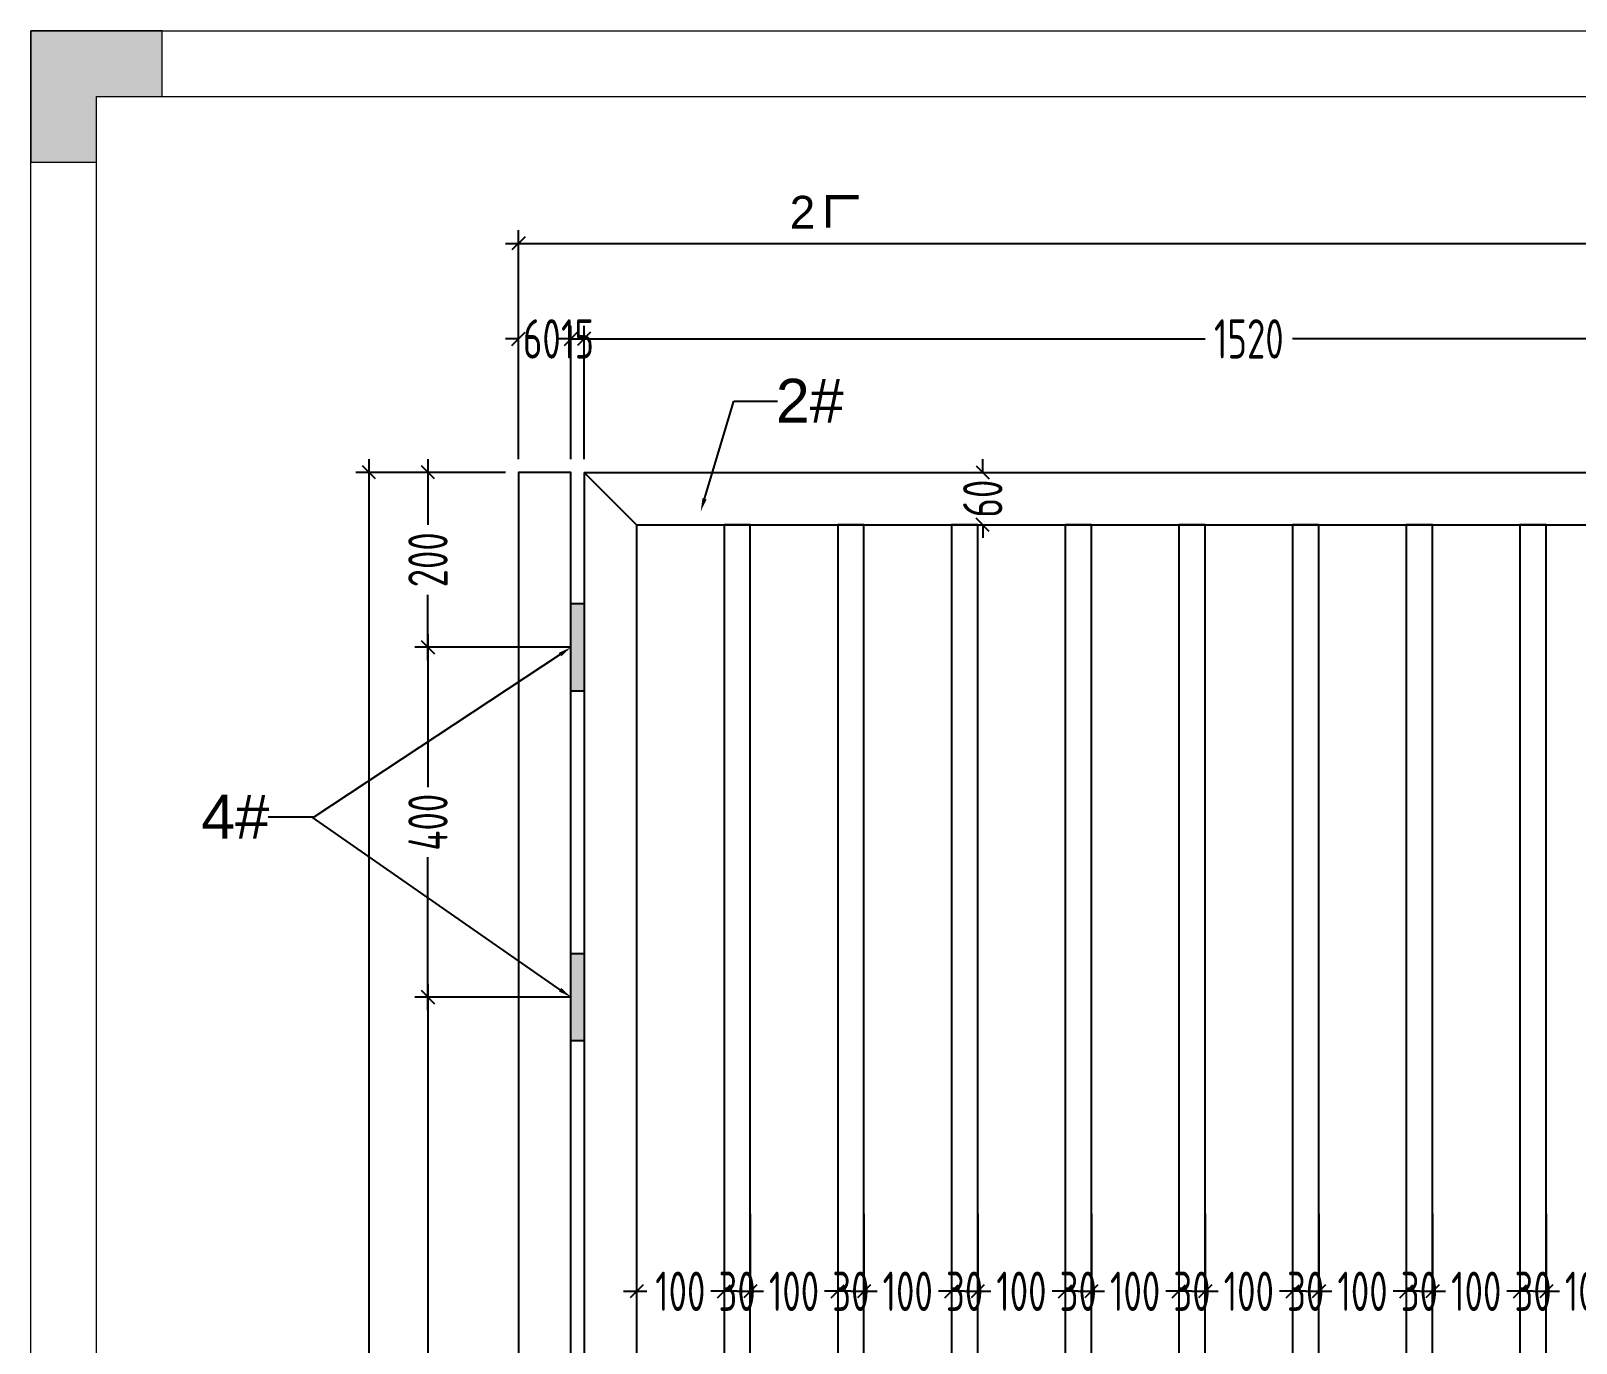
# Model space of a CAD drawing. Header units: millimetres. Extents: x 4 to 2106212, y -117026 to 198097.
# Drawn here: x 2099912 to 2101678, y 188569 to 190069 of the extents above; entities that cross this region are included whole.
import ezdxf
from ezdxf import colors
from ezdxf.entities.mleader import LeaderData, LeaderLine
from ezdxf.math import Vec2, Vec3

# ---------------------------------------------------------------- set-up
doc = ezdxf.new("R2010")
doc.units = ezdxf.units.MM
for name, color, linetype in [('00打印图框', 255, 'Continuous'), ('方管', 100, 'Continuous'), ('标注', 9, 'Continuous')]:
    doc.layers.add(name, color=color, linetype=linetype)
doc.layers.add('图框', color=7, linetype='Continuous', lineweight=13)
doc.layers.add('文本', color=3, linetype='Continuous', lineweight=13)
doc.styles.add('Arial', font='arial.ttf')
doc.styles.add('hztxt', font='ros1.shx', dxfattribs={"width": 0.8, "bigfont": 'hztxt.shx'})
doc.dimstyles.new('DIM-15', dxfattribs={"dimscale": 15, "dimtxt": 3, "dimasz": 1, "dimexe": 1, "dimexo": 1, "dimgap": 0.5, "dimtad": 0, "dimdec": 1, "dimrnd": 0.0005, "dimzin": 9, "dimdsep": 46, "dimtxsty": 'hztxt', "dimblk": 'OBLIQUE', "dimcen": 0, "dimdle": 1, "dimclrd": 9, "dimclre": 9, "dimclrt": 2, "dimazin": 2, "dimtfac": 1, "dimtdec": 1, "dimtix": 1, "dimtofl": 0, "dimtmove": 2, "dimatfit": 3, "dimfxl": 1, "dimarcsym": 2})

# ---------------------------------------------------------------- blocks, each defined once
blk = doc.blocks.new('_Oblique')
at = {"color": 0, "linetype": 'ByBlock', "lineweight": -2}
blk.add_line((-0.5, -0.5), (0.5, 0.5), dxfattribs=at)
blk = doc.blocks.new('*D2091')
at = {"layer": 'Defpoints', "color": 0, "transparency": 16777216}
for p in [(2103669.3, 189826.3), (2100469.3, 189564.5), (2103669.3, 189564.5)]:
    blk.add_point(p, dxfattribs=at)
at = {"layer": '标注', "color": 9, "lineweight": -2, "transparency": 16777216}
for p, q in [((2100469.3, 189579.5), (2100469.3, 189841.3)), ((2103669.3, 189579.5), (2103669.3, 189841.3)), ((2100454.3, 189826.3), (2102017.4, 189826.3)), ((2103684.3, 189826.3), (2102121.2, 189826.3))]:
    blk.add_line(p, q, dxfattribs=at)
at = {"layer": '标注', "color": 9, "lineweight": -2, "transparency": 16777216, "xscale": 15, "yscale": 15, "zscale": 15, "rotation": 180}
blk.add_blockref('_Oblique', (2100469.3, 189826.3), dxfattribs=at)
at = {"layer": '标注', "color": 9, "lineweight": -2, "transparency": 16777216, "xscale": 15, "yscale": 15, "zscale": 15}
blk.add_blockref('_Oblique', (2103669.3, 189826.3), dxfattribs=at)
at = {"layer": '标注', "color": 2, "transparency": 16777216, "insert": (2102069.3, 189826.3), "char_height": 45, "attachment_point": 5, "style": 'hztxt'}
blk.add_mtext('3200', dxfattribs=at)
blk = doc.blocks.new('*D2105')
at = {"layer": 'Defpoints', "color": 0, "transparency": 16777216}
for p in [(2102064.3, 189717.1), (2100544.3, 189564.5), (2102064.3, 189564.5)]:
    blk.add_point(p, dxfattribs=at)
at = {"layer": '标注', "color": 9, "lineweight": -2, "transparency": 16777216}
for p, q in [((2100529.3, 189717.1), (2101254.2, 189717.1)), ((2100544.3, 189579.5), (2100544.3, 189732.1)), ((2102079.3, 189717.1), (2101354.4, 189717.1)), ((2102064.3, 189579.5), (2102064.3, 189732.1))]:
    blk.add_line(p, q, dxfattribs=at)
at = {"layer": '标注', "color": 9, "lineweight": -2, "transparency": 16777216, "xscale": 15, "yscale": 15, "zscale": 15, "rotation": 180}
blk.add_blockref('_Oblique', (2100544.3, 189717.1), dxfattribs=at)
at = {"layer": '标注', "color": 9, "lineweight": -2, "transparency": 16777216, "xscale": 15, "yscale": 15, "zscale": 15}
blk.add_blockref('_Oblique', (2102064.3, 189717.1), dxfattribs=at)
at = {"layer": '标注', "color": 2, "transparency": 16777216, "insert": (2101304.3, 189717.1), "char_height": 45, "attachment_point": 5, "style": 'hztxt'}
blk.add_mtext('1520', dxfattribs=at)
blk = doc.blocks.new('*D2092')
at = {"layer": 'Defpoints', "color": 0, "transparency": 16777216}
for p in [(2100529.3, 189717.1), (2100529.3, 189564.5), (2100544.3, 189564.5)]:
    blk.add_point(p, dxfattribs=at)
at = {"layer": '方管', "color": 9, "lineweight": -2, "transparency": 16777216}
for p, q in [((2100529.3, 189717.1), (2100514.3, 189717.1)), ((2100529.3, 189579.5), (2100529.3, 189732.1)), ((2100544.3, 189579.5), (2100544.3, 189732.1)), ((2100544.3, 189717.1), (2100559.3, 189717.1))]:
    blk.add_line(p, q, dxfattribs=at)
at = {"layer": '方管', "color": 9, "lineweight": -2, "transparency": 16777216, "xscale": 15, "yscale": 15, "zscale": 15}
blk.add_blockref('_Oblique', (2100529.3, 189717.1), dxfattribs=at)
at = {"layer": '方管', "color": 9, "lineweight": -2, "transparency": 16777216, "xscale": 15, "yscale": 15, "zscale": 15, "rotation": 180}
blk.add_blockref('_Oblique', (2100544.3, 189717.1), dxfattribs=at)
at = {"layer": '方管', "color": 2, "transparency": 16777216, "insert": (2100536.8, 189717.1), "char_height": 45, "attachment_point": 5, "style": 'hztxt'}
blk.add_mtext('15', dxfattribs=at)
blk = doc.blocks.new('*D2093')
at = {"layer": 'Defpoints', "color": 0, "transparency": 16777216}
for p in [(2100469.3, 189717.1), (2100469.3, 189564.5), (2100529.3, 189564.5)]:
    blk.add_point(p, dxfattribs=at)
at = {"layer": '方管', "color": 9, "lineweight": -2, "transparency": 16777216}
for p, q in [((2100469.3, 189717.1), (2100454.3, 189717.1)), ((2100469.3, 189579.5), (2100469.3, 189732.1)), ((2100529.3, 189579.5), (2100529.3, 189732.1)), ((2100529.3, 189717.1), (2100544.3, 189717.1))]:
    blk.add_line(p, q, dxfattribs=at)
at = {"layer": '方管', "color": 9, "lineweight": -2, "transparency": 16777216, "xscale": 15, "yscale": 15, "zscale": 15}
blk.add_blockref('_Oblique', (2100469.3, 189717.1), dxfattribs=at)
at = {"layer": '方管', "color": 9, "lineweight": -2, "transparency": 16777216, "xscale": 15, "yscale": 15, "zscale": 15, "rotation": 180}
blk.add_blockref('_Oblique', (2100529.3, 189717.1), dxfattribs=at)
at = {"layer": '方管', "color": 2, "transparency": 16777216, "insert": (2100496, 189717.1), "char_height": 45, "attachment_point": 5, "style": 'hztxt'}
blk.add_mtext('60', dxfattribs=at)
blk = doc.blocks.new('*D2097')
at = {"layer": 'Defpoints', "color": 0, "transparency": 16777216}
for p in [(2100469.3, 189564.5), (2100298.3, 187274.5), (2100469.3, 187274.5)]:
    blk.add_point(p, dxfattribs=at)
at = {"layer": '标注', "color": 9, "lineweight": -2, "transparency": 16777216}
for p, q in [((2100298.3, 189579.5), (2100298.3, 188471.4)), ((2100454.3, 189564.5), (2100283.3, 189564.5)), ((2100298.3, 187259.5), (2100298.3, 188367.6)), ((2100454.3, 187274.5), (2100283.3, 187274.5))]:
    blk.add_line(p, q, dxfattribs=at)
at = {"layer": '标注', "color": 9, "lineweight": -2, "transparency": 16777216, "xscale": 15, "yscale": 15, "zscale": 15}
for p, rotation in [((2100298.3, 189564.5), 90), ((2100298.3, 187274.5), 270)]:
    blk.add_blockref('_Oblique', p, dxfattribs=dict(at, rotation=rotation))
at = {"layer": '标注', "color": 2, "transparency": 16777216, "insert": (2100298.3, 188419.5), "char_height": 45, "attachment_point": 5, "rotation": 90, "style": 'hztxt'}
blk.add_mtext('2290', dxfattribs=at)
blk = doc.blocks.new('*D2117')
at = {"layer": 'Defpoints', "color": 0, "transparency": 16777216}
for p in [(2100966.9, 189564.5), (2101000.1, 189564.5), (2100966.9, 189504.5)]:
    blk.add_point(p, dxfattribs=at)
at = {"layer": '标注', "color": 9, "lineweight": -2, "transparency": 16777216}
for p, q in [((2101000.1, 189564.5), (2101000.1, 189579.5)), ((2100981.9, 189564.5), (2101015.1, 189564.5)), ((2100981.9, 189504.5), (2101015.1, 189504.5)), ((2101000.1, 189504.5), (2101000.1, 189489.5))]:
    blk.add_line(p, q, dxfattribs=at)
at = {"layer": '标注', "color": 9, "lineweight": -2, "transparency": 16777216, "xscale": 15, "yscale": 15, "zscale": 15}
for p, rotation in [((2101000.1, 189564.5), 270), ((2101000.1, 189504.5), 90)]:
    blk.add_blockref('_Oblique', p, dxfattribs=dict(at, rotation=rotation))
at = {"layer": '标注', "color": 2, "transparency": 16777216, "insert": (2101000.1, 189534.5), "char_height": 45, "attachment_point": 5, "rotation": 90, "style": 'hztxt'}
blk.add_mtext('60', dxfattribs=at)
blk = doc.blocks.new('GW-TK')
at = {"layer": '图框', "linetype": 'Continuous', "lineweight": 0}
h = blk.add_hatch(color=256, dxfattribs=at)
h.dxf.hatch_style = 1
h.paths.add_polyline_path([(927183.55, 464715.01), (927183.55, 464705.01), (927188.55, 464705.01), (927188.55, 464710.01), (927193.56, 464710.01), (927193.56, 464715.01)])
blk.add_lwpolyline([(927188.55, 464705.01), (927188.55, 464710.01), (927193.56, 464710.01), (927193.56, 464715.01), (927183.55, 464715.01), (927183.55, 464705.01)], close=True, dxfattribs=at)
at = {"layer": '图框'}
for points in [[(927183.55, 464715.01), (927603.55, 464715.01), (927603.55, 464418.01), (927183.55, 464418.01)], [(927188.55, 464710.01), (927598.55, 464710.01), (927598.55, 464423.01), (927188.55, 464423.01)]]:
    blk.add_lwpolyline(points, close=True, dxfattribs=at)
blk = doc.blocks.new('*D2118')
at = {"layer": 'Defpoints', "color": 0, "transparency": 16777216}
for p in [(2100469.3, 189564.5), (2100365.8, 189364.5), (2100544.3, 189364.5)]:
    blk.add_point(p, dxfattribs=at)
at = {"layer": '方管', "color": 9, "lineweight": -2, "transparency": 16777216}
for p, q in [((2100365.8, 189579.5), (2100365.8, 189504.4)), ((2100454.3, 189564.5), (2100350.8, 189564.5)), ((2100365.8, 189349.5), (2100365.8, 189424.6)), ((2100529.3, 189364.5), (2100350.8, 189364.5))]:
    blk.add_line(p, q, dxfattribs=at)
at = {"layer": '方管', "color": 9, "lineweight": -2, "transparency": 16777216, "xscale": 15, "yscale": 15, "zscale": 15}
for p, rotation in [((2100365.8, 189564.5), 90), ((2100365.8, 189364.5), 270)]:
    blk.add_blockref('_Oblique', p, dxfattribs=dict(at, rotation=rotation))
at = {"layer": '方管', "color": 2, "transparency": 16777216, "insert": (2100365.8, 189464.5), "char_height": 45, "attachment_point": 5, "rotation": 90, "style": 'hztxt'}
blk.add_mtext('200', dxfattribs=at)
blk = doc.blocks.new('*D2119')
at = {"color": 9, "lineweight": -2, "transparency": 16777216}
for p, q in [((2100529.3, 189364.5), (2100350.8, 189364.5)), ((2100365.8, 189379.5), (2100365.8, 189204.4)), ((2100365.8, 188949.5), (2100365.8, 189124.6)), ((2100529.3, 188964.5), (2100350.8, 188964.5))]:
    blk.add_line(p, q, dxfattribs=at)
at = {"layer": 'Defpoints', "color": 0, "transparency": 16777216}
for p in [(2100544.3, 189364.5), (2100365.8, 188964.5), (2100544.3, 188964.5)]:
    blk.add_point(p, dxfattribs=at)
at = {"color": 9, "lineweight": -2, "transparency": 16777216, "xscale": 15, "yscale": 15, "zscale": 15}
for p, rotation in [((2100365.8, 189364.5), 90), ((2100365.8, 188964.5), 270)]:
    blk.add_blockref('_Oblique', p, dxfattribs=dict(at, rotation=rotation))
at = {"color": 2, "transparency": 16777216, "insert": (2100365.8, 189164.5), "char_height": 45, "attachment_point": 5, "rotation": 90, "style": 'hztxt'}
blk.add_mtext('400', dxfattribs=at)
blk = doc.blocks.new('*D2120')
at = {"color": 9, "lineweight": -2, "transparency": 16777216}
for p, q in [((2100365.8, 188979.5), (2100365.8, 188329.6)), ((2100529.3, 188964.5), (2100350.8, 188964.5)), ((2100365.8, 187579.5), (2100365.8, 188229.4)), ((2100529.3, 187594.5), (2100350.8, 187594.5))]:
    blk.add_line(p, q, dxfattribs=at)
at = {"layer": 'Defpoints', "color": 0, "transparency": 16777216}
for p in [(2100544.3, 188964.5), (2100365.8, 187594.5), (2100544.3, 187594.5)]:
    blk.add_point(p, dxfattribs=at)
at = {"color": 9, "lineweight": -2, "transparency": 16777216, "xscale": 15, "yscale": 15, "zscale": 15}
for p, rotation in [((2100365.8, 188964.5), 90), ((2100365.8, 187594.5), 270)]:
    blk.add_blockref('_Oblique', p, dxfattribs=dict(at, rotation=rotation))
at = {"color": 2, "transparency": 16777216, "insert": (2100365.8, 188279.5), "char_height": 45, "attachment_point": 5, "rotation": 90, "style": 'hztxt'}
blk.add_mtext('1370', dxfattribs=at)
blk = doc.blocks.new('*U2129')
at = {"layer": '方管', "color": 0}
blk.add_lwpolyline([(-15, 1025), (-15, -1025), (15, -1025), (15, 1025), (-15, 1025)], dxfattribs=at)
blk = doc.blocks.new('*U2130')
at = {"color": 0, "linetype": 'ByBlock', "lineweight": -2, "transparency": 16777216}
for p in [(0, 0), (130, 0), (260, 0), (390, 0), (520, 0), (650, 0), (780, 0), (910, 0), (1040, 0), (1170, 0)]:
    blk.add_blockref('*U2129', p, dxfattribs=at)
blk = doc.blocks.new('*D2131')
at = {"color": 9, "lineweight": -2, "transparency": 16777216}
for p, q in [((2100604.3, 188716.8), (2100604.3, 188613.2)), ((2100704.3, 188716.8), (2100704.3, 188613.2)), ((2100589.3, 188628.2), (2100616.2, 188628.2)), ((2100719.3, 188628.2), (2100692.4, 188628.2))]:
    blk.add_line(p, q, dxfattribs=at)
at = {"layer": 'Defpoints', "color": 0, "transparency": 16777216}
for p in [(2100604.3, 188731.8), (2100704.3, 188731.8), (2100704.3, 188628.2)]:
    blk.add_point(p, dxfattribs=at)
at = {"color": 9, "lineweight": -2, "transparency": 16777216, "xscale": 15, "yscale": 15, "zscale": 15, "rotation": 180}
blk.add_blockref('_Oblique', (2100604.3, 188628.2), dxfattribs=at)
at = {"color": 9, "lineweight": -2, "transparency": 16777216, "xscale": 15, "yscale": 15, "zscale": 15}
blk.add_blockref('_Oblique', (2100704.3, 188628.2), dxfattribs=at)
at = {"color": 2, "transparency": 16777216, "insert": (2100654.3, 188628.2), "char_height": 45, "attachment_point": 5, "style": 'hztxt'}
blk.add_mtext('100', dxfattribs=at)
blk = doc.blocks.new('*D2132')
at = {"color": 9, "lineweight": -2, "transparency": 16777216}
for p, q in [((2100704.3, 188716.8), (2100704.3, 188613.2)), ((2100734.3, 188716.8), (2100734.3, 188613.2)), ((2100704.3, 188628.2), (2100689.3, 188628.2)), ((2100734.3, 188628.2), (2100749.3, 188628.2))]:
    blk.add_line(p, q, dxfattribs=at)
at = {"layer": 'Defpoints', "color": 0, "transparency": 16777216}
for p in [(2100704.3, 188731.8), (2100734.3, 188731.8), (2100734.3, 188628.2)]:
    blk.add_point(p, dxfattribs=at)
at = {"color": 9, "lineweight": -2, "transparency": 16777216, "xscale": 15, "yscale": 15, "zscale": 15}
blk.add_blockref('_Oblique', (2100704.3, 188628.2), dxfattribs=at)
at = {"color": 9, "lineweight": -2, "transparency": 16777216, "xscale": 15, "yscale": 15, "zscale": 15, "rotation": 180}
blk.add_blockref('_Oblique', (2100734.3, 188628.2), dxfattribs=at)
at = {"color": 2, "transparency": 16777216, "insert": (2100719.3, 188628.2), "char_height": 45, "attachment_point": 5, "style": 'hztxt'}
blk.add_mtext('30', dxfattribs=at)
blk = doc.blocks.new('*D2133')
at = {"color": 9, "lineweight": -2, "transparency": 16777216}
for p, q in [((2100734.3, 188716.8), (2100734.3, 188613.2)), ((2100834.3, 188716.8), (2100834.3, 188613.2)), ((2100719.3, 188628.2), (2100746.2, 188628.2)), ((2100849.3, 188628.2), (2100822.4, 188628.2))]:
    blk.add_line(p, q, dxfattribs=at)
at = {"layer": 'Defpoints', "color": 0, "transparency": 16777216}
for p in [(2100734.3, 188731.8), (2100834.3, 188731.8), (2100834.3, 188628.2)]:
    blk.add_point(p, dxfattribs=at)
at = {"color": 9, "lineweight": -2, "transparency": 16777216, "xscale": 15, "yscale": 15, "zscale": 15, "rotation": 180}
blk.add_blockref('_Oblique', (2100734.3, 188628.2), dxfattribs=at)
at = {"color": 9, "lineweight": -2, "transparency": 16777216, "xscale": 15, "yscale": 15, "zscale": 15}
blk.add_blockref('_Oblique', (2100834.3, 188628.2), dxfattribs=at)
at = {"color": 2, "transparency": 16777216, "insert": (2100784.3, 188628.2), "char_height": 45, "attachment_point": 5, "style": 'hztxt'}
blk.add_mtext('100', dxfattribs=at)
blk = doc.blocks.new('*D2134')
at = {"color": 9, "lineweight": -2, "transparency": 16777216}
for p, q in [((2100834.3, 188716.8), (2100834.3, 188613.2)), ((2100864.3, 188716.8), (2100864.3, 188613.2)), ((2100834.3, 188628.2), (2100819.3, 188628.2)), ((2100864.3, 188628.2), (2100879.3, 188628.2))]:
    blk.add_line(p, q, dxfattribs=at)
at = {"layer": 'Defpoints', "color": 0, "transparency": 16777216}
for p in [(2100834.3, 188731.8), (2100864.3, 188731.8), (2100864.3, 188628.2)]:
    blk.add_point(p, dxfattribs=at)
at = {"color": 9, "lineweight": -2, "transparency": 16777216, "xscale": 15, "yscale": 15, "zscale": 15}
blk.add_blockref('_Oblique', (2100834.3, 188628.2), dxfattribs=at)
at = {"color": 9, "lineweight": -2, "transparency": 16777216, "xscale": 15, "yscale": 15, "zscale": 15, "rotation": 180}
blk.add_blockref('_Oblique', (2100864.3, 188628.2), dxfattribs=at)
at = {"color": 2, "transparency": 16777216, "insert": (2100849.3, 188628.2), "char_height": 45, "attachment_point": 5, "style": 'hztxt'}
blk.add_mtext('30', dxfattribs=at)
blk = doc.blocks.new('*D2135')
at = {"color": 9, "lineweight": -2, "transparency": 16777216}
for p, q in [((2100864.3, 188716.8), (2100864.3, 188613.2)), ((2100964.3, 188716.8), (2100964.3, 188613.2)), ((2100849.3, 188628.2), (2100876.2, 188628.2)), ((2100979.3, 188628.2), (2100952.4, 188628.2))]:
    blk.add_line(p, q, dxfattribs=at)
at = {"layer": 'Defpoints', "color": 0, "transparency": 16777216}
for p in [(2100864.3, 188731.8), (2100964.3, 188731.8), (2100964.3, 188628.2)]:
    blk.add_point(p, dxfattribs=at)
at = {"color": 9, "lineweight": -2, "transparency": 16777216, "xscale": 15, "yscale": 15, "zscale": 15, "rotation": 180}
blk.add_blockref('_Oblique', (2100864.3, 188628.2), dxfattribs=at)
at = {"color": 9, "lineweight": -2, "transparency": 16777216, "xscale": 15, "yscale": 15, "zscale": 15}
blk.add_blockref('_Oblique', (2100964.3, 188628.2), dxfattribs=at)
at = {"color": 2, "transparency": 16777216, "insert": (2100914.3, 188628.2), "char_height": 45, "attachment_point": 5, "style": 'hztxt'}
blk.add_mtext('100', dxfattribs=at)
blk = doc.blocks.new('*D2136')
at = {"color": 9, "lineweight": -2, "transparency": 16777216}
for p, q in [((2100964.3, 188716.8), (2100964.3, 188613.2)), ((2100994.3, 188716.8), (2100994.3, 188613.2)), ((2100964.3, 188628.2), (2100949.3, 188628.2)), ((2100994.3, 188628.2), (2101009.3, 188628.2))]:
    blk.add_line(p, q, dxfattribs=at)
at = {"layer": 'Defpoints', "color": 0, "transparency": 16777216}
for p in [(2100964.3, 188731.8), (2100994.3, 188731.8), (2100994.3, 188628.2)]:
    blk.add_point(p, dxfattribs=at)
at = {"color": 9, "lineweight": -2, "transparency": 16777216, "xscale": 15, "yscale": 15, "zscale": 15}
blk.add_blockref('_Oblique', (2100964.3, 188628.2), dxfattribs=at)
at = {"color": 9, "lineweight": -2, "transparency": 16777216, "xscale": 15, "yscale": 15, "zscale": 15, "rotation": 180}
blk.add_blockref('_Oblique', (2100994.3, 188628.2), dxfattribs=at)
at = {"color": 2, "transparency": 16777216, "insert": (2100979.3, 188628.2), "char_height": 45, "attachment_point": 5, "style": 'hztxt'}
blk.add_mtext('30', dxfattribs=at)
blk = doc.blocks.new('*D2137')
at = {"color": 9, "lineweight": -2, "transparency": 16777216}
for p, q in [((2100994.3, 188716.8), (2100994.3, 188613.2)), ((2101094.3, 188716.8), (2101094.3, 188613.2)), ((2100979.3, 188628.2), (2101006.2, 188628.2)), ((2101109.3, 188628.2), (2101082.4, 188628.2))]:
    blk.add_line(p, q, dxfattribs=at)
at = {"layer": 'Defpoints', "color": 0, "transparency": 16777216}
for p in [(2100994.3, 188731.8), (2101094.3, 188731.8), (2101094.3, 188628.2)]:
    blk.add_point(p, dxfattribs=at)
at = {"color": 9, "lineweight": -2, "transparency": 16777216, "xscale": 15, "yscale": 15, "zscale": 15, "rotation": 180}
blk.add_blockref('_Oblique', (2100994.3, 188628.2), dxfattribs=at)
at = {"color": 9, "lineweight": -2, "transparency": 16777216, "xscale": 15, "yscale": 15, "zscale": 15}
blk.add_blockref('_Oblique', (2101094.3, 188628.2), dxfattribs=at)
at = {"color": 2, "transparency": 16777216, "insert": (2101044.3, 188628.2), "char_height": 45, "attachment_point": 5, "style": 'hztxt'}
blk.add_mtext('100', dxfattribs=at)
blk = doc.blocks.new('*D2138')
at = {"color": 9, "lineweight": -2, "transparency": 16777216}
for p, q in [((2101094.3, 188716.8), (2101094.3, 188613.2)), ((2101124.3, 188716.8), (2101124.3, 188613.2)), ((2101094.3, 188628.2), (2101079.3, 188628.2)), ((2101124.3, 188628.2), (2101139.3, 188628.2))]:
    blk.add_line(p, q, dxfattribs=at)
at = {"layer": 'Defpoints', "color": 0, "transparency": 16777216}
for p in [(2101094.3, 188731.8), (2101124.3, 188731.8), (2101124.3, 188628.2)]:
    blk.add_point(p, dxfattribs=at)
at = {"color": 9, "lineweight": -2, "transparency": 16777216, "xscale": 15, "yscale": 15, "zscale": 15}
blk.add_blockref('_Oblique', (2101094.3, 188628.2), dxfattribs=at)
at = {"color": 9, "lineweight": -2, "transparency": 16777216, "xscale": 15, "yscale": 15, "zscale": 15, "rotation": 180}
blk.add_blockref('_Oblique', (2101124.3, 188628.2), dxfattribs=at)
at = {"color": 2, "transparency": 16777216, "insert": (2101109.3, 188628.2), "char_height": 45, "attachment_point": 5, "style": 'hztxt'}
blk.add_mtext('30', dxfattribs=at)
blk = doc.blocks.new('*D2139')
at = {"color": 9, "lineweight": -2, "transparency": 16777216}
for p, q in [((2101124.3, 188716.8), (2101124.3, 188613.2)), ((2101224.3, 188716.8), (2101224.3, 188613.2)), ((2101109.3, 188628.2), (2101136.2, 188628.2)), ((2101239.3, 188628.2), (2101212.4, 188628.2))]:
    blk.add_line(p, q, dxfattribs=at)
at = {"layer": 'Defpoints', "color": 0, "transparency": 16777216}
for p in [(2101124.3, 188731.8), (2101224.3, 188731.8), (2101224.3, 188628.2)]:
    blk.add_point(p, dxfattribs=at)
at = {"color": 9, "lineweight": -2, "transparency": 16777216, "xscale": 15, "yscale": 15, "zscale": 15, "rotation": 180}
blk.add_blockref('_Oblique', (2101124.3, 188628.2), dxfattribs=at)
at = {"color": 9, "lineweight": -2, "transparency": 16777216, "xscale": 15, "yscale": 15, "zscale": 15}
blk.add_blockref('_Oblique', (2101224.3, 188628.2), dxfattribs=at)
at = {"color": 2, "transparency": 16777216, "insert": (2101174.3, 188628.2), "char_height": 45, "attachment_point": 5, "style": 'hztxt'}
blk.add_mtext('100', dxfattribs=at)
blk = doc.blocks.new('*D2140')
at = {"color": 9, "lineweight": -2, "transparency": 16777216}
for p, q in [((2101224.3, 188716.8), (2101224.3, 188613.2)), ((2101254.3, 188716.8), (2101254.3, 188613.2)), ((2101224.3, 188628.2), (2101209.3, 188628.2)), ((2101254.3, 188628.2), (2101269.3, 188628.2))]:
    blk.add_line(p, q, dxfattribs=at)
at = {"layer": 'Defpoints', "color": 0, "transparency": 16777216}
for p in [(2101224.3, 188731.8), (2101254.3, 188731.8), (2101254.3, 188628.2)]:
    blk.add_point(p, dxfattribs=at)
at = {"color": 9, "lineweight": -2, "transparency": 16777216, "xscale": 15, "yscale": 15, "zscale": 15}
blk.add_blockref('_Oblique', (2101224.3, 188628.2), dxfattribs=at)
at = {"color": 9, "lineweight": -2, "transparency": 16777216, "xscale": 15, "yscale": 15, "zscale": 15, "rotation": 180}
blk.add_blockref('_Oblique', (2101254.3, 188628.2), dxfattribs=at)
at = {"color": 2, "transparency": 16777216, "insert": (2101239.3, 188628.2), "char_height": 45, "attachment_point": 5, "style": 'hztxt'}
blk.add_mtext('30', dxfattribs=at)
blk = doc.blocks.new('*D2141')
at = {"color": 9, "lineweight": -2, "transparency": 16777216}
for p, q in [((2101254.3, 188716.8), (2101254.3, 188613.2)), ((2101354.3, 188716.8), (2101354.3, 188613.2)), ((2101239.3, 188628.2), (2101266.2, 188628.2)), ((2101369.3, 188628.2), (2101342.4, 188628.2))]:
    blk.add_line(p, q, dxfattribs=at)
at = {"layer": 'Defpoints', "color": 0, "transparency": 16777216}
for p in [(2101254.3, 188731.8), (2101354.3, 188731.8), (2101354.3, 188628.2)]:
    blk.add_point(p, dxfattribs=at)
at = {"color": 9, "lineweight": -2, "transparency": 16777216, "xscale": 15, "yscale": 15, "zscale": 15, "rotation": 180}
blk.add_blockref('_Oblique', (2101254.3, 188628.2), dxfattribs=at)
at = {"color": 9, "lineweight": -2, "transparency": 16777216, "xscale": 15, "yscale": 15, "zscale": 15}
blk.add_blockref('_Oblique', (2101354.3, 188628.2), dxfattribs=at)
at = {"color": 2, "transparency": 16777216, "insert": (2101304.3, 188628.2), "char_height": 45, "attachment_point": 5, "style": 'hztxt'}
blk.add_mtext('100', dxfattribs=at)
blk = doc.blocks.new('*D2142')
at = {"color": 9, "lineweight": -2, "transparency": 16777216}
for p, q in [((2101354.3, 188716.8), (2101354.3, 188613.2)), ((2101384.3, 188716.8), (2101384.3, 188613.2)), ((2101354.3, 188628.2), (2101339.3, 188628.2)), ((2101384.3, 188628.2), (2101399.3, 188628.2))]:
    blk.add_line(p, q, dxfattribs=at)
at = {"layer": 'Defpoints', "color": 0, "transparency": 16777216}
for p in [(2101354.3, 188731.8), (2101384.3, 188731.8), (2101384.3, 188628.2)]:
    blk.add_point(p, dxfattribs=at)
at = {"color": 9, "lineweight": -2, "transparency": 16777216, "xscale": 15, "yscale": 15, "zscale": 15}
blk.add_blockref('_Oblique', (2101354.3, 188628.2), dxfattribs=at)
at = {"color": 9, "lineweight": -2, "transparency": 16777216, "xscale": 15, "yscale": 15, "zscale": 15, "rotation": 180}
blk.add_blockref('_Oblique', (2101384.3, 188628.2), dxfattribs=at)
at = {"color": 2, "transparency": 16777216, "insert": (2101369.3, 188628.2), "char_height": 45, "attachment_point": 5, "style": 'hztxt'}
blk.add_mtext('30', dxfattribs=at)
blk = doc.blocks.new('*D2143')
at = {"color": 9, "lineweight": -2, "transparency": 16777216}
for p, q in [((2101384.3, 188716.8), (2101384.3, 188613.2)), ((2101484.3, 188716.8), (2101484.3, 188613.2)), ((2101369.3, 188628.2), (2101396.2, 188628.2)), ((2101499.3, 188628.2), (2101472.4, 188628.2))]:
    blk.add_line(p, q, dxfattribs=at)
at = {"layer": 'Defpoints', "color": 0, "transparency": 16777216}
for p in [(2101384.3, 188731.8), (2101484.3, 188731.8), (2101484.3, 188628.2)]:
    blk.add_point(p, dxfattribs=at)
at = {"color": 9, "lineweight": -2, "transparency": 16777216, "xscale": 15, "yscale": 15, "zscale": 15, "rotation": 180}
blk.add_blockref('_Oblique', (2101384.3, 188628.2), dxfattribs=at)
at = {"color": 9, "lineweight": -2, "transparency": 16777216, "xscale": 15, "yscale": 15, "zscale": 15}
blk.add_blockref('_Oblique', (2101484.3, 188628.2), dxfattribs=at)
at = {"color": 2, "transparency": 16777216, "insert": (2101434.3, 188628.2), "char_height": 45, "attachment_point": 5, "style": 'hztxt'}
blk.add_mtext('100', dxfattribs=at)
blk = doc.blocks.new('*D2144')
at = {"color": 9, "lineweight": -2, "transparency": 16777216}
for p, q in [((2101484.3, 188716.8), (2101484.3, 188613.2)), ((2101514.3, 188716.8), (2101514.3, 188613.2)), ((2101484.3, 188628.2), (2101469.3, 188628.2)), ((2101514.3, 188628.2), (2101529.3, 188628.2))]:
    blk.add_line(p, q, dxfattribs=at)
at = {"layer": 'Defpoints', "color": 0, "transparency": 16777216}
for p in [(2101484.3, 188731.8), (2101514.3, 188731.8), (2101514.3, 188628.2)]:
    blk.add_point(p, dxfattribs=at)
at = {"color": 9, "lineweight": -2, "transparency": 16777216, "xscale": 15, "yscale": 15, "zscale": 15}
blk.add_blockref('_Oblique', (2101484.3, 188628.2), dxfattribs=at)
at = {"color": 9, "lineweight": -2, "transparency": 16777216, "xscale": 15, "yscale": 15, "zscale": 15, "rotation": 180}
blk.add_blockref('_Oblique', (2101514.3, 188628.2), dxfattribs=at)
at = {"color": 2, "transparency": 16777216, "insert": (2101499.3, 188628.2), "char_height": 45, "attachment_point": 5, "style": 'hztxt'}
blk.add_mtext('30', dxfattribs=at)
blk = doc.blocks.new('*D2145')
at = {"color": 9, "lineweight": -2, "transparency": 16777216}
for p, q in [((2101514.3, 188716.8), (2101514.3, 188613.2)), ((2101614.3, 188716.8), (2101614.3, 188613.2)), ((2101499.3, 188628.2), (2101526.2, 188628.2)), ((2101629.3, 188628.2), (2101602.4, 188628.2))]:
    blk.add_line(p, q, dxfattribs=at)
at = {"layer": 'Defpoints', "color": 0, "transparency": 16777216}
for p in [(2101514.3, 188731.8), (2101614.3, 188731.8), (2101614.3, 188628.2)]:
    blk.add_point(p, dxfattribs=at)
at = {"color": 9, "lineweight": -2, "transparency": 16777216, "xscale": 15, "yscale": 15, "zscale": 15, "rotation": 180}
blk.add_blockref('_Oblique', (2101514.3, 188628.2), dxfattribs=at)
at = {"color": 9, "lineweight": -2, "transparency": 16777216, "xscale": 15, "yscale": 15, "zscale": 15}
blk.add_blockref('_Oblique', (2101614.3, 188628.2), dxfattribs=at)
at = {"color": 2, "transparency": 16777216, "insert": (2101564.3, 188628.2), "char_height": 45, "attachment_point": 5, "style": 'hztxt'}
blk.add_mtext('100', dxfattribs=at)
blk = doc.blocks.new('*D2146')
at = {"color": 9, "lineweight": -2, "transparency": 16777216}
for p, q in [((2101614.3, 188716.8), (2101614.3, 188613.2)), ((2101644.3, 188716.8), (2101644.3, 188613.2)), ((2101614.3, 188628.2), (2101599.3, 188628.2)), ((2101644.3, 188628.2), (2101659.3, 188628.2))]:
    blk.add_line(p, q, dxfattribs=at)
at = {"layer": 'Defpoints', "color": 0, "transparency": 16777216}
for p in [(2101614.3, 188731.8), (2101644.3, 188731.8), (2101644.3, 188628.2)]:
    blk.add_point(p, dxfattribs=at)
at = {"color": 9, "lineweight": -2, "transparency": 16777216, "xscale": 15, "yscale": 15, "zscale": 15}
blk.add_blockref('_Oblique', (2101614.3, 188628.2), dxfattribs=at)
at = {"color": 9, "lineweight": -2, "transparency": 16777216, "xscale": 15, "yscale": 15, "zscale": 15, "rotation": 180}
blk.add_blockref('_Oblique', (2101644.3, 188628.2), dxfattribs=at)
at = {"color": 2, "transparency": 16777216, "insert": (2101629.3, 188628.2), "char_height": 45, "attachment_point": 5, "style": 'hztxt'}
blk.add_mtext('30', dxfattribs=at)
blk = doc.blocks.new('*D2147')
at = {"color": 9, "lineweight": -2, "transparency": 16777216}
for p, q in [((2101644.3, 188716.8), (2101644.3, 188613.2)), ((2101744.3, 188716.8), (2101744.3, 188613.2)), ((2101629.3, 188628.2), (2101656.2, 188628.2)), ((2101759.3, 188628.2), (2101732.4, 188628.2))]:
    blk.add_line(p, q, dxfattribs=at)
at = {"layer": 'Defpoints', "color": 0, "transparency": 16777216}
for p in [(2101644.3, 188731.8), (2101744.3, 188731.8), (2101744.3, 188628.2)]:
    blk.add_point(p, dxfattribs=at)
at = {"color": 9, "lineweight": -2, "transparency": 16777216, "xscale": 15, "yscale": 15, "zscale": 15, "rotation": 180}
blk.add_blockref('_Oblique', (2101644.3, 188628.2), dxfattribs=at)
at = {"color": 9, "lineweight": -2, "transparency": 16777216, "xscale": 15, "yscale": 15, "zscale": 15}
blk.add_blockref('_Oblique', (2101744.3, 188628.2), dxfattribs=at)
at = {"color": 2, "transparency": 16777216, "insert": (2101694.3, 188628.2), "char_height": 45, "attachment_point": 5, "style": 'hztxt'}
blk.add_mtext('100', dxfattribs=at)

msp = doc.modelspace()

# ---------------------------------------------------------------- hatches: boundary and pattern name
at = {"layer": '方管'}
h = msp.add_hatch(color=256, dxfattribs=at)
h.dxf.hatch_style = 1
h.paths.add_polyline_path([(2100544.2981, 189414.4508), (2100529.2981, 189414.4508), (2100529.2981, 189314.4508), (2100544.2981, 189314.4508)])
h = msp.add_hatch(color=256, dxfattribs=at)
h.dxf.hatch_style = 1
h.paths.add_polyline_path([(2100544.2981, 189014.4508), (2100529.2981, 189014.4508), (2100529.2981, 188914.4508), (2100544.2981, 188914.4508)])

# ---------------------------------------------------------------- linework, layer by layer
at = {"const_width": 5}
msp.add_lwpolyline([(2100858.3279, 189879.1998), (2100823.3279, 189879.1998), (2100823.3279, 189844.1998)], dxfattribs=at)
at = {"color": 3}
for points in [[(2100544.2981, 189414.4508), (2100544.2981, 189314.4508), (2100529.2981, 189314.4508), (2100529.2981, 189414.4508), (2100544.2981, 189414.4508)], [(2100544.2981, 189014.4508), (2100544.2981, 188914.4508), (2100529.2981, 188914.4508), (2100529.2981, 189014.4508), (2100544.2981, 189014.4508)]]:
    msp.add_lwpolyline(points, dxfattribs=at)
at = {"layer": '标注', "color": 4}
for points in [[(2100529.2981, 187282.4516), (2100529.2981, 189564.4508), (2100469.2981, 189564.4508), (2100469.2981, 187282.4516)], [(2100544.2981, 189564.4508), (2102064.2981, 189564.4508), (2102064.2981, 187394.4508), (2100544.2981, 187394.4508)], [(2100544.2981, 189564.4508), (2100544.2981, 187394.4508)], [(2100604.2981, 189504.4508), (2100544.2981, 189564.4508)], [(2100604.2981, 189504.4508), (2102004.2981, 189504.4508), (2102004.2981, 187454.4508), (2100604.2981, 187454.4508)], [(2100604.2981, 189504.4508), (2100604.2981, 187454.4508)]]:
    msp.add_lwpolyline(points, dxfattribs=at)

# ---------------------------------------------------------------- block references
msp.add_blockref('*U2130', (2100719.2832, 188479.4508))
at = {"layer": '文本', "xscale": 15, "yscale": 15, "zscale": 15}
msp.add_blockref('GW-TK', (-11807841.4482, -6780655.9901), dxfattribs=at)

# ---------------------------------------------------------------- texts
at = {"layer": '00打印图框', "color": 6, "style": 'Arial'}
msp.add_text('2', height=37.5, dxfattribs=at).set_placement((2100779.3802, 189843.1308))

# ---------------------------------------------------------------- dimensions: what is measured, and where the dimension line sits
for base, p1, p2, picture, middle in [((2100365.7999, 188964.4508), (2100544.2981, 189364.4508), (2100544.2981, 188964.4508), '*D2119', (2100365.7999, 189164.4508)), ((2100365.7999, 187594.4508), (2100544.2981, 188964.4508), (2100544.2981, 187594.4508), '*D2120', (2100365.7999, 188279.4508))]:
    dim = msp.add_linear_dim(base=base, p1=p1, p2=p2, angle=90, dimstyle='DIM-15')
    dim.commit()
    dim.dimension.update_dxf_attribs({"geometry": picture, "text_midpoint": middle})
for base, p1, p2, picture, middle in [((2100704.2832, 188628.1856), (2100604.2981, 188731.7841), (2100704.2832, 188731.7841), '*D2131', (2100654.2906, 188628.1856)), ((2100734.2832, 188628.1856), (2100704.2832, 188731.7841), (2100734.2832, 188731.7841), '*D2132', (2100719.2832, 188628.1856)), ((2100834.2832, 188628.1856), (2100734.2832, 188731.7841), (2100834.2832, 188731.7841), '*D2133', (2100784.2832, 188628.1856)), ((2100864.2832, 188628.1856), (2100834.2832, 188731.7841), (2100864.2832, 188731.7841), '*D2134', (2100849.2832, 188628.1856)), ((2100964.2832, 188628.1856), (2100864.2832, 188731.7841), (2100964.2832, 188731.7841), '*D2135', (2100914.2832, 188628.1856)), ((2100994.2832, 188628.1856), (2100964.2832, 188731.7841), (2100994.2832, 188731.7841), '*D2136', (2100979.2832, 188628.1856)), ((2101094.2832, 188628.1856), (2100994.2832, 188731.7841), (2101094.2832, 188731.7841), '*D2137', (2101044.2832, 188628.1856)), ((2101124.2832, 188628.1856), (2101094.2832, 188731.7841), (2101124.2832, 188731.7841), '*D2138', (2101109.2832, 188628.1856)), ((2101224.2832, 188628.1856), (2101124.2832, 188731.7841), (2101224.2832, 188731.7841), '*D2139', (2101174.2832, 188628.1856)), ((2101254.2832, 188628.1856), (2101224.2832, 188731.7841), (2101254.2832, 188731.7841), '*D2140', (2101239.2832, 188628.1856)), ((2101354.2832, 188628.1856), (2101254.2832, 188731.7841), (2101354.2832, 188731.7841), '*D2141', (2101304.2832, 188628.1856)), ((2101384.2832, 188628.1856), (2101354.2832, 188731.7841), (2101384.2832, 188731.7841), '*D2142', (2101369.2832, 188628.1856)), ((2101484.2832, 188628.1856), (2101384.2832, 188731.7841), (2101484.2832, 188731.7841), '*D2143', (2101434.2832, 188628.1856)), ((2101514.2832, 188628.1856), (2101484.2832, 188731.7841), (2101514.2832, 188731.7841), '*D2144', (2101499.2832, 188628.1856)), ((2101614.2832, 188628.1856), (2101514.2832, 188731.7841), (2101614.2832, 188731.7841), '*D2145', (2101564.2832, 188628.1856)), ((2101644.2832, 188628.1856), (2101614.2832, 188731.7841), (2101644.2832, 188731.7841), '*D2146', (2101629.2832, 188628.1856)), ((2101744.2832, 188628.1856), (2101644.2832, 188731.7841), (2101744.2832, 188731.7841), '*D2147', (2101694.2832, 188628.1856))]:
    dim = msp.add_linear_dim(base=base, p1=p1, p2=p2, dimstyle='DIM-15')
    dim.commit()
    dim.dimension.update_dxf_attribs({"geometry": picture, "text_midpoint": middle})
at = {"layer": '方管'}
dim = msp.add_linear_dim(base=(2100469.2981, 189717.1082), p1=(2100529.2981, 189564.4508), p2=(2100469.2981, 189564.4508), dimstyle='DIM-15', dxfattribs=at)
dim.commit()
dim.dimension.update_dxf_attribs({"geometry": '*D2093', "text_midpoint": (2100496.0264, 189717.1082), "dimtype": 160})
dim = msp.add_linear_dim(base=(2100529.2981, 189717.1082), p1=(2100544.2981, 189564.4508), p2=(2100529.2981, 189564.4508), dimstyle='DIM-15', dxfattribs=at)
dim.commit()
dim.dimension.update_dxf_attribs({"geometry": '*D2092', "text_midpoint": (2100536.7981, 189717.1082)})
dim = msp.add_linear_dim(base=(2100365.7999, 189364.4508), p1=(2100469.2981, 189564.4508), p2=(2100544.2981, 189364.4508), angle=90, dimstyle='DIM-15', dxfattribs=at)
dim.commit()
dim.dimension.update_dxf_attribs({"geometry": '*D2118', "text_midpoint": (2100365.7999, 189464.4508)})
at = {"layer": '标注'}
for p1, p2, distance, picture, middle in [((2100469.2981, 189564.4508), (2103669.2981, 189564.4508), 261.8124, '*D2091', (2102069.2981, 189826.2633)), ((2100544.2981, 189564.4508), (2102064.2981, 189564.4508), 152.6574, '*D2105', (2101304.2981, 189717.1082))]:
    dim = msp.add_aligned_dim(p1=p1, p2=p2, distance=distance, dimstyle='DIM-15', dxfattribs=at)
    dim.commit()
    dim.dimension.update_dxf_attribs({"geometry": picture, "text_midpoint": middle})
for base, p1, p2, picture, middle in [((2100298.2773, 187274.4516), (2100469.2981, 189564.4508), (2100469.2981, 187274.4516), '*D2097', (2100298.2773, 188419.4512)), ((2101000.102, 189564.4508), (2100966.8753, 189504.4508), (2100966.8753, 189564.4508), '*D2117', (2101000.102, 189534.4508))]:
    dim = msp.add_linear_dim(base=base, p1=p1, p2=p2, angle=90, dimstyle='DIM-15', dxfattribs=at)
    dim.commit()
    dim.dimension.update_dxf_attribs({"geometry": picture, "text_midpoint": middle})

# ---------------------------------------------------------------- leaders
at = {"layer": '标注', "color": 6}
ml = msp.add_multileader_mtext('Standard', dxfattribs=at)
ml.set_content('2#', color=6, style='Arial')
ml.set_leader_properties(color=9)
ml.build(insert=Vec2(0, 0))
ml.multileader.update_dxf_attribs({"dogleg_length": 50, "arrow_head_size": 15})
ctx = ml.context
ctx.base_point, ctx.char_height, ctx.arrow_head_size, ctx.landing_gap_size, ctx.plane_origin = Vec3(2100765.4268, 189646.031), 50, 15, 1, Vec3(2101458.1452, 188426.1274)
ctx.text_align_type = 2
notes = []
notes.append((ctx, [(0, (1, 1, 0), (2100715.4268, 189646.031), (1, 0), 50, [(0, [(2100677.6737, 189519.8836)], 0, [])])]))
ctx.mtext.insert, ctx.mtext.alignment, ctx.mtext.flow_direction = Vec3(2100841.188, 189671.4573), 3, 5
ml = msp.add_multileader_mtext('Standard', dxfattribs=at)
ml.set_content('4#', color=6, style='Arial')
ml.set_leader_properties(color=9)
ml.build(insert=Vec2(0, 0))
ml.multileader.update_dxf_attribs({"dogleg_length": 50, "arrow_head_size": 15})
ctx = ml.context
ctx.base_point, ctx.char_height, ctx.arrow_head_size, ctx.landing_gap_size, ctx.plane_origin = Vec3(2100107.302, 189170.4637), 50, 15, 1, Vec3(2100954.2452, 188088.1891)
ctx.text_align_type = 2
notes.append((ctx, [(1, (1, 1, 0), (2100235.2229, 189170.4637), (-1, 0), 50, [(0, [(2100529.2981, 189364.4508)], 0, [])])]))
ctx.mtext.insert, ctx.mtext.alignment, ctx.mtext.flow_direction = Vec3(2100184.2229, 189195.89), 3, 5
ml = msp.add_multileader_mtext('Standard', dxfattribs=at)
ml.set_content('', color=6, style='Arial')
ml.set_leader_properties(color=9)
ml.build(insert=Vec2(0, 0))
ml.multileader.update_dxf_attribs({"dogleg_length": 50, "arrow_head_size": 15})
ctx = ml.context
ctx.base_point, ctx.char_height, ctx.arrow_head_size, ctx.landing_gap_size, ctx.plane_origin = Vec3(2100181.2229, 189170.4637), 35, 15, 1, Vec3(2100609.2981, 188120.6947)
ctx.text_align_type = 2
notes.append((ctx, [(0, (1, 1, 0), (2100233.2229, 189170.4637), (-1, 0), 50, [(0, [(2100529.2981, 188964.4508)], 0, [])])]))
ctx.mtext.insert, ctx.mtext.alignment, ctx.mtext.flow_direction = Vec3(2100182.2229, 189187.9637), 3, 5
for ctx, leaders in notes:
    for number, flags, end, landing, length, lines in leaders:
        leader = LeaderData()
        leader.index, (leader.has_last_leader_line, leader.has_dogleg_vector, leader.attachment_direction) = number, flags
        leader.last_leader_point, leader.dogleg_vector, leader.dogleg_length = Vec3(end), Vec3(landing), length
        for number, points, colour, breaks in lines:
            line = LeaderLine()
            line.index, line.vertices, line.color, line.breaks = number, Vec3.list(points), colors.encode_raw_color(colour), breaks
            leader.lines.append(line)
        ctx.leaders.append(leader)

doc.saveas('drawing.dxf')
